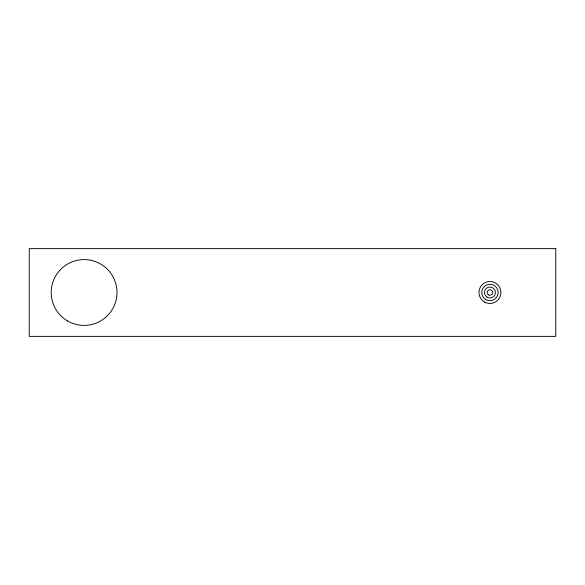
<?xml version="1.0" encoding="UTF-8"?>
<svg xmlns="http://www.w3.org/2000/svg" width="585" height="585" viewBox="0 0 585 585"><rect width="100%" height="100%" fill="white"/><g stroke="black" fill="none" stroke-linecap="round" stroke-linejoin="round"><path stroke-width="0.88" d="M555.75 248.625L29.25 248.625L29.25 336.375L555.75 336.375L555.75 248.625M484.453 301.999A10.969 10.969 0 0 0 500.906 292.5A10.969 10.969 0 0 0 484.453 283.001A10.969 10.969 0 0 0 484.453 301.999M485.828 299.622A8.227 8.227 0 0 0 498.164 292.5A8.227 8.227 0 0 0 485.828 285.378A8.227 8.227 0 0 0 485.828 299.622M487.195 297.253A5.484 5.484 0 0 0 495.422 292.5A5.484 5.484 0 0 0 487.195 287.747A5.484 5.484 0 0 0 487.195 297.253M488.563 294.877A2.742 2.742 0 0 0 492.68 292.5A2.742 2.742 0 0 0 488.563 290.123A2.742 2.742 0 0 0 488.563 294.877M67.641 320.997A32.906 32.906 0 0 0 117 292.5A32.906 32.906 0 0 0 67.641 264.003A32.906 32.906 0 0 0 67.641 320.997"/></g></svg>
